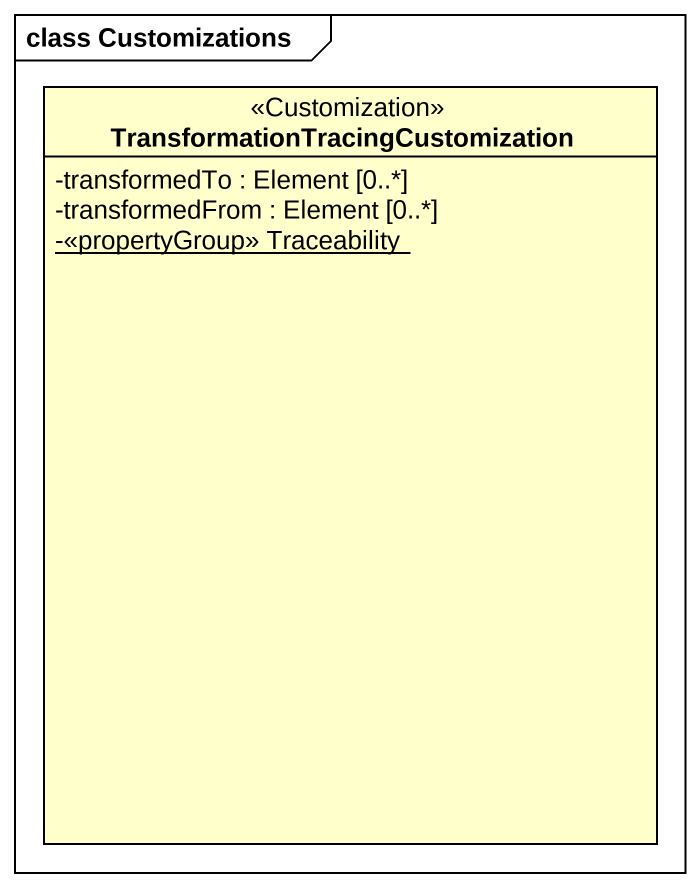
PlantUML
@startuml
mainframe class Customizations
hide circle
hide empty members
skinparam classAttributeIconSize 0
class "TransformationTracingCustomization" as TransformationTracingCustomi <<Customization>> {
  -transformedTo : Element [0..*]
  -transformedFrom : Element [0..*]
  {static} -<<propertyGroup>> Traceability
}
@enduml
